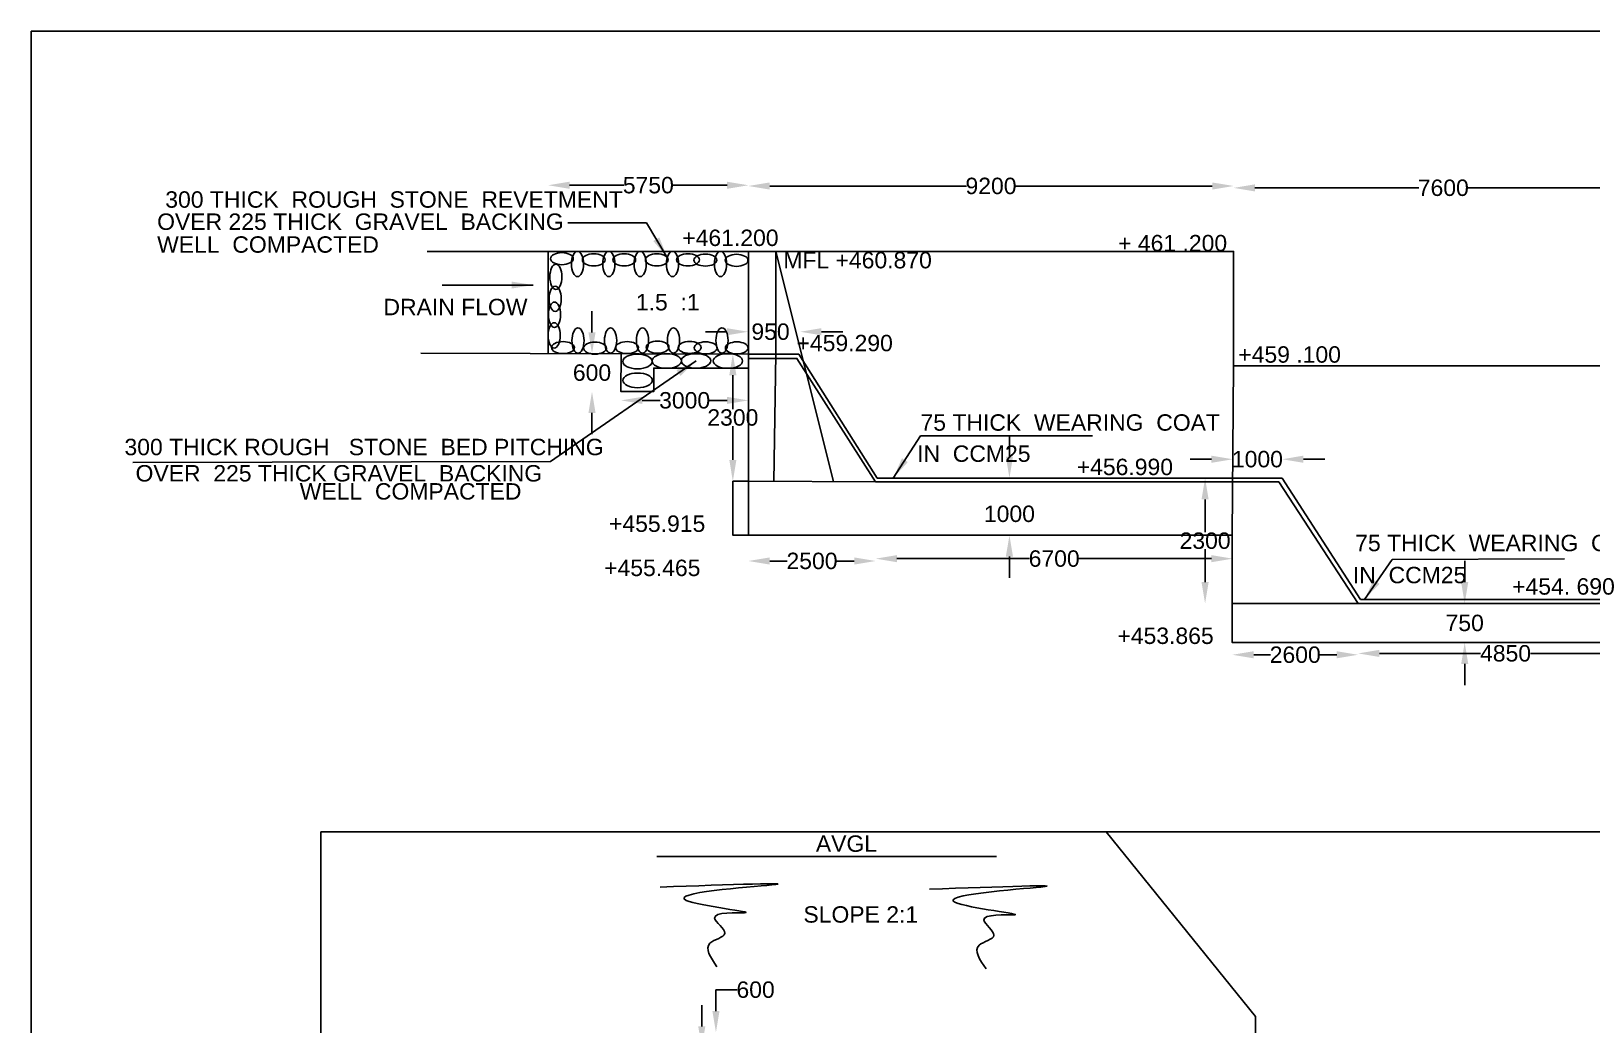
# Model space of a CAD drawing. Header units: inches. Extents: x 37936 to 42542, y -145 to 3102.
# Drawn here: x 37936 to 38886, y 2496 to 3102 of the extents above; entities that cross this region are included whole.
import ezdxf

# ---------------------------------------------------------------- set-up
doc = ezdxf.new("R2010")
doc.units = ezdxf.units.IN
doc.header["$MEASUREMENT"] = 0
doc.layers.add('DIMENSIONS', color=255, linetype='Continuous')
doc.layers.add('TEXT', color=1, linetype='Continuous')
doc.styles.get("Standard").update_dxf_attribs({"font": 'arial.ttf', "height": 10})
doc.dimstyles.get("Standard").update_dxf_attribs({"dimtxt": 12, "dimasz": 13, "dimexe": 0.18, "dimexo": 0.0625, "dimgap": 0.09, "dimtad": 0, "dimtih": 1, "dimtoh": 1, "dimdec": 4, "dimzin": 0, "dimdsep": 46, "dimtxsty": 'Standard', "dimcen": 0.09, "dimse1": 1, "dimse2": 1, "dimadec": 0, "dimazin": 0, "dimtfac": 1, "dimtdec": 4, "dimtofl": 0, "dimtmove": 0, "dimatfit": 3, "dimfxl": 1, "dimtolj": 1, "dimtzin": 0, "dimarcsym": 0})

# ---------------------------------------------------------------- blocks, each defined once
blk = doc.blocks.new('*D1')
at = {"layer": 'Defpoints', "color": 0, "transparency": 16777216}
for p in [(38372.61, 3007.68), (38250.71, 2967.41), (38372.61, 2967.41)]:
    blk.add_point(p, dxfattribs=at)
at = {"layer": 'DIMENSIONS', "color": 0, "lineweight": -2, "transparency": 16777216}
for p, q in [((38263.71, 3007.68), (38296.66, 3007.68)), ((38359.61, 3007.68), (38326.66, 3007.68))]:
    blk.add_line(p, q, dxfattribs=at)
at = {"layer": 'DIMENSIONS', "color": 0, "transparency": 16777216}
for points in [[(38263.71, 3009.84), (38263.71, 3005.51), (38250.71, 3007.68)], [(38359.61, 3009.84), (38359.61, 3005.51), (38372.61, 3007.68)]]:
    blk.add_solid(points, dxfattribs=at)
at = {"layer": 'DIMENSIONS', "color": 0, "transparency": 16777216, "insert": (38311.66, 3007.68), "char_height": 10, "attachment_point": 5}
blk.add_mtext('\\A1;5750', dxfattribs=at)
blk = doc.blocks.new('*D2')
at = {"layer": 'Defpoints', "color": 0, "transparency": 16777216}
for p in [(38668.13, 3007.22), (38372.61, 2967.41), (38668.13, 2967.41)]:
    blk.add_point(p, dxfattribs=at)
at = {"layer": 'DIMENSIONS', "color": 0, "lineweight": -2, "transparency": 16777216}
for p, q in [((38385.61, 3007.22), (38505.37, 3007.22)), ((38655.13, 3007.22), (38535.37, 3007.22))]:
    blk.add_line(p, q, dxfattribs=at)
at = {"layer": 'DIMENSIONS', "color": 0, "transparency": 16777216}
for points in [[(38385.61, 3009.38), (38385.61, 3005.05), (38372.61, 3007.22)], [(38655.13, 3009.38), (38655.13, 3005.05), (38668.13, 3007.22)]]:
    blk.add_solid(points, dxfattribs=at)
at = {"layer": 'DIMENSIONS', "color": 0, "transparency": 16777216, "insert": (38520.37, 3007.22), "char_height": 10, "attachment_point": 5}
blk.add_mtext('\\A1;9200', dxfattribs=at)
blk = doc.blocks.new('*D3')
at = {"layer": 'Defpoints', "color": 0, "transparency": 16777216}
for p in [(38923.53, 3006.08), (38668.13, 2967.41), (38923.53, 2810.09)]:
    blk.add_point(p, dxfattribs=at)
at = {"layer": 'DIMENSIONS', "color": 0, "lineweight": -2, "transparency": 16777216}
for p, q in [((38681.13, 3006.08), (38780.87, 3006.08)), ((38910.53, 3006.08), (38810.79, 3006.08))]:
    blk.add_line(p, q, dxfattribs=at)
at = {"layer": 'DIMENSIONS', "color": 0, "transparency": 16777216}
for points in [[(38681.13, 3008.24), (38681.13, 3003.91), (38668.13, 3006.08)], [(38910.53, 3008.24), (38910.53, 3003.91), (38923.53, 3006.08)]]:
    blk.add_solid(points, dxfattribs=at)
at = {"layer": 'DIMENSIONS', "color": 0, "transparency": 16777216, "insert": (38795.83, 3006.08), "char_height": 10, "attachment_point": 5}
blk.add_mtext('\\A1;7600', dxfattribs=at)
blk = doc.blocks.new('*D17')
at = {"layer": 'Defpoints', "color": 0, "transparency": 16777216}
for p in [(38295.03, 2905), (38277.37, 2881.92), (38294.98, 2881.92)]:
    blk.add_point(p, dxfattribs=at)
at = {"layer": 'DIMENSIONS', "color": 0, "lineweight": -2, "transparency": 16777216}
for p, q in [((38277.37, 2918), (38277.37, 2931)), ((38277.37, 2868.92), (38277.37, 2855.92))]:
    blk.add_line(p, q, dxfattribs=at)
at = {"layer": 'DIMENSIONS', "color": 0, "transparency": 16777216}
for points in [[(38275.21, 2918), (38279.54, 2918), (38277.37, 2905)], [(38275.21, 2868.92), (38279.54, 2868.92), (38277.37, 2881.92)]]:
    blk.add_solid(points, dxfattribs=at)
at = {"layer": 'DIMENSIONS', "color": 0, "transparency": 16777216, "insert": (38277.37, 2893.46), "char_height": 10, "attachment_point": 5}
blk.add_mtext('\\A1;600', dxfattribs=at)
blk = doc.blocks.new('*D18')
at = {"layer": 'Defpoints', "color": 0, "transparency": 16777216}
for p in [(38294.98, 2881.92), (38372.61, 2876.58), (38372.61, 2875.76)]:
    blk.add_point(p, dxfattribs=at)
at = {"layer": 'DIMENSIONS', "color": 0, "lineweight": -2, "transparency": 16777216}
for p, q in [((38307.98, 2876.58), (38318.8, 2876.58)), ((38359.61, 2876.58), (38348.8, 2876.58))]:
    blk.add_line(p, q, dxfattribs=at)
at = {"layer": 'DIMENSIONS', "color": 0, "transparency": 16777216}
for points in [[(38307.98, 2878.75), (38307.98, 2874.42), (38294.98, 2876.58)], [(38359.61, 2878.75), (38359.61, 2874.42), (38372.61, 2876.58)]]:
    blk.add_solid(points, dxfattribs=at)
at = {"layer": 'DIMENSIONS', "color": 0, "transparency": 16777216, "insert": (38333.8, 2876.58), "char_height": 10, "attachment_point": 5}
blk.add_mtext('\\A1;3000', dxfattribs=at)
blk = doc.blocks.new('*D19')
at = {"layer": 'Defpoints', "color": 0, "transparency": 16777216}
for p in [(38365.56, 2904.91), (38363.15, 2827.3), (38365.56, 2827.3)]:
    blk.add_point(p, dxfattribs=at)
at = {"layer": 'DIMENSIONS', "color": 0, "lineweight": -2, "transparency": 16777216}
for p, q in [((38363.15, 2891.91), (38363.15, 2871.31)), ((38363.15, 2840.3), (38363.15, 2860.91))]:
    blk.add_line(p, q, dxfattribs=at)
at = {"layer": 'DIMENSIONS', "color": 0, "transparency": 16777216}
for points in [[(38360.99, 2891.91), (38365.32, 2891.91), (38363.15, 2904.91)], [(38360.99, 2840.3), (38365.32, 2840.3), (38363.15, 2827.3)]]:
    blk.add_solid(points, dxfattribs=at)
at = {"layer": 'DIMENSIONS', "color": 0, "transparency": 16777216, "insert": (38363.15, 2866.11), "char_height": 10, "attachment_point": 5}
blk.add_mtext('\\A1;2300', dxfattribs=at)
blk = doc.blocks.new('*D20')
at = {"layer": 'Defpoints', "color": 0, "transparency": 16777216}
for p in [(38404.06, 2918.41), (38372.49, 2908.36), (38404.06, 2908.36)]:
    blk.add_point(p, dxfattribs=at)
at = {"layer": 'DIMENSIONS', "color": 0, "lineweight": -2, "transparency": 16777216}
for p, q in [((38359.49, 2918.41), (38346.49, 2918.41)), ((38417.06, 2918.41), (38430.06, 2918.41))]:
    blk.add_line(p, q, dxfattribs=at)
at = {"layer": 'DIMENSIONS', "color": 0, "transparency": 16777216}
for points in [[(38359.49, 2920.58), (38359.49, 2916.24), (38372.49, 2918.41)], [(38417.06, 2920.58), (38417.06, 2916.24), (38404.06, 2918.41)]]:
    blk.add_solid(points, dxfattribs=at)
at = {"layer": 'DIMENSIONS', "color": 0, "transparency": 16777216, "insert": (38386.1, 2918.41), "char_height": 10, "attachment_point": 5}
blk.add_mtext('\\A1;950', dxfattribs=at)
blk = doc.blocks.new('*D21')
at = {"layer": 'Defpoints', "color": 0, "transparency": 16777216}
for p in [(38529.43, 2829.27), (38529.43, 2794.4), (38531.6, 2794.4)]:
    blk.add_point(p, dxfattribs=at)
at = {"layer": 'DIMENSIONS', "color": 0, "lineweight": -2, "transparency": 16777216}
for p, q in [((38531.6, 2842.27), (38531.6, 2855.27)), ((38531.6, 2781.4), (38531.6, 2768.4))]:
    blk.add_line(p, q, dxfattribs=at)
at = {"layer": 'DIMENSIONS', "color": 0, "transparency": 16777216}
for points in [[(38529.43, 2842.27), (38533.76, 2842.27), (38531.6, 2829.27)], [(38529.43, 2781.4), (38533.76, 2781.4), (38531.6, 2794.4)]]:
    blk.add_solid(points, dxfattribs=at)
at = {"layer": 'DIMENSIONS', "color": 0, "transparency": 16777216, "insert": (38531.6, 2807.4), "char_height": 10, "attachment_point": 5}
blk.add_mtext('\\A1;1000', dxfattribs=at)
blk = doc.blocks.new('*D22')
at = {"layer": 'Defpoints', "color": 0, "transparency": 16777216}
for p in [(38372.61, 2827.3), (38450.11, 2826.99), (38450.11, 2778.71)]:
    blk.add_point(p, dxfattribs=at)
at = {"layer": 'DIMENSIONS', "color": 0, "lineweight": -2, "transparency": 16777216}
for p, q in [((38385.61, 2778.71), (38396.27, 2778.71)), ((38437.11, 2778.71), (38426.45, 2778.71))]:
    blk.add_line(p, q, dxfattribs=at)
at = {"layer": 'DIMENSIONS', "color": 0, "transparency": 16777216}
for points in [[(38385.61, 2780.88), (38385.61, 2776.54), (38372.61, 2778.71)], [(38437.11, 2780.88), (38437.11, 2776.54), (38450.11, 2778.71)]]:
    blk.add_solid(points, dxfattribs=at)
at = {"layer": 'DIMENSIONS', "color": 0, "transparency": 16777216, "insert": (38411.36, 2778.71), "char_height": 10, "attachment_point": 5}
blk.add_mtext('\\A1;2500', dxfattribs=at)
blk = doc.blocks.new('*D23')
at = {"layer": 'Defpoints', "color": 0, "transparency": 16777216}
for p in [(38450.11, 2826.99), (38667.59, 2826.99), (38667.59, 2780.14)]:
    blk.add_point(p, dxfattribs=at)
at = {"layer": 'DIMENSIONS', "color": 0, "lineweight": -2, "transparency": 16777216}
for p, q in [((38463.11, 2780.14), (38543.82, 2780.14)), ((38654.59, 2780.14), (38573.88, 2780.14))]:
    blk.add_line(p, q, dxfattribs=at)
at = {"layer": 'DIMENSIONS', "color": 0, "transparency": 16777216}
for points in [[(38463.11, 2782.31), (38463.11, 2777.97), (38450.11, 2780.14)], [(38654.59, 2782.31), (38654.59, 2777.97), (38667.59, 2780.14)]]:
    blk.add_solid(points, dxfattribs=at)
at = {"layer": 'DIMENSIONS', "color": 0, "transparency": 16777216, "insert": (38558.85, 2780.14), "char_height": 10, "attachment_point": 5}
blk.add_mtext('\\A1;6700', dxfattribs=at)
blk = doc.blocks.new('*D24')
at = {"layer": 'Defpoints', "color": 0, "transparency": 16777216}
for p in [(38653.82, 2829.27), (38650.76, 2752.83), (38667.35, 2752.83)]:
    blk.add_point(p, dxfattribs=at)
at = {"layer": 'DIMENSIONS', "color": 0, "lineweight": -2, "transparency": 16777216}
for p, q in [((38650.76, 2816.27), (38650.76, 2796.25)), ((38650.76, 2765.83), (38650.76, 2785.85))]:
    blk.add_line(p, q, dxfattribs=at)
at = {"layer": 'DIMENSIONS', "color": 0, "transparency": 16777216}
for points in [[(38648.59, 2816.27), (38652.92, 2816.27), (38650.76, 2829.27)], [(38648.59, 2765.83), (38652.92, 2765.83), (38650.76, 2752.83)]]:
    blk.add_solid(points, dxfattribs=at)
at = {"layer": 'DIMENSIONS', "color": 0, "transparency": 16777216, "insert": (38650.76, 2791.05), "char_height": 10, "attachment_point": 5}
blk.add_mtext('\\A1;2300', dxfattribs=at)
blk = doc.blocks.new('*D25')
at = {"layer": 'Defpoints', "color": 0, "transparency": 16777216}
for p in [(38697.64, 2840.72), (38667.61, 2829.27), (38697.64, 2829.27)]:
    blk.add_point(p, dxfattribs=at)
at = {"layer": 'DIMENSIONS', "color": 0, "lineweight": -2, "transparency": 16777216}
for p, q in [((38654.61, 2840.72), (38641.61, 2840.72)), ((38710.64, 2840.72), (38723.64, 2840.72))]:
    blk.add_line(p, q, dxfattribs=at)
at = {"layer": 'DIMENSIONS', "color": 0, "transparency": 16777216}
for points in [[(38654.61, 2842.89), (38654.61, 2838.55), (38667.61, 2840.72)], [(38710.64, 2842.89), (38710.64, 2838.55), (38697.64, 2840.72)]]:
    blk.add_solid(points, dxfattribs=at)
at = {"layer": 'DIMENSIONS', "color": 0, "transparency": 16777216, "insert": (38682.63, 2840.72), "char_height": 10, "attachment_point": 5}
blk.add_mtext('\\A1;1000', dxfattribs=at)
blk = doc.blocks.new('*D26')
at = {"layer": 'Defpoints', "color": 0, "transparency": 16777216}
for p in [(38743.95, 2752.83), (38667.35, 2728.98), (38743.95, 2721.56)]:
    blk.add_point(p, dxfattribs=at)
at = {"layer": 'DIMENSIONS', "color": 0, "lineweight": -2, "transparency": 16777216}
for p, q in [((38680.35, 2721.56), (38690.56, 2721.56)), ((38730.95, 2721.56), (38720.74, 2721.56))]:
    blk.add_line(p, q, dxfattribs=at)
at = {"layer": 'DIMENSIONS', "color": 0, "transparency": 16777216}
for points in [[(38680.35, 2723.73), (38680.35, 2719.4), (38667.35, 2721.56)], [(38730.95, 2723.73), (38730.95, 2719.4), (38743.95, 2721.56)]]:
    blk.add_solid(points, dxfattribs=at)
at = {"layer": 'DIMENSIONS', "color": 0, "transparency": 16777216, "insert": (38705.65, 2721.56), "char_height": 10, "attachment_point": 5}
blk.add_mtext('\\A1;2600', dxfattribs=at)
blk = doc.blocks.new('*D27')
at = {"layer": 'Defpoints', "color": 0, "transparency": 16777216}
for p in [(38743.95, 2752.83), (38923.53, 2752.83), (38923.53, 2722.4)]:
    blk.add_point(p, dxfattribs=at)
at = {"layer": 'DIMENSIONS', "color": 0, "lineweight": -2, "transparency": 16777216}
for p, q in [((38756.95, 2722.4), (38818.53, 2722.4)), ((38910.53, 2722.4), (38848.95, 2722.4))]:
    blk.add_line(p, q, dxfattribs=at)
at = {"layer": 'DIMENSIONS', "color": 0, "transparency": 16777216}
for points in [[(38756.95, 2724.57), (38756.95, 2720.24), (38743.95, 2722.4)], [(38910.53, 2724.57), (38910.53, 2720.24), (38923.53, 2722.4)]]:
    blk.add_solid(points, dxfattribs=at)
at = {"layer": 'DIMENSIONS', "color": 0, "transparency": 16777216, "insert": (38833.74, 2722.4), "char_height": 10, "attachment_point": 5}
blk.add_mtext('\\A1;4850', dxfattribs=at)
blk = doc.blocks.new('*D28')
at = {"layer": 'Defpoints', "color": 0, "transparency": 16777216}
for p in [(38840.86, 2752.83), (38808.87, 2728.98), (38840.86, 2728.98)]:
    blk.add_point(p, dxfattribs=at)
at = {"layer": 'DIMENSIONS', "color": 0, "lineweight": -2, "transparency": 16777216}
for p, q in [((38808.87, 2765.83), (38808.87, 2778.83)), ((38808.87, 2715.98), (38808.87, 2702.98))]:
    blk.add_line(p, q, dxfattribs=at)
at = {"layer": 'DIMENSIONS', "color": 0, "transparency": 16777216}
for points in [[(38806.71, 2765.83), (38811.04, 2765.83), (38808.87, 2752.83)], [(38806.71, 2715.98), (38811.04, 2715.98), (38808.87, 2728.98)]]:
    blk.add_solid(points, dxfattribs=at)
at = {"layer": 'DIMENSIONS', "color": 0, "transparency": 16777216, "insert": (38808.87, 2740.91), "char_height": 10, "attachment_point": 5}
blk.add_mtext('\\A1;750', dxfattribs=at)
blk = doc.blocks.new('*D43')
at = {"layer": 'Defpoints', "color": 0, "transparency": 16777216}
for p in [(38373.83, 2482.1), (38344.23, 2463.69), (38373.83, 2463.69)]:
    blk.add_point(p, dxfattribs=at)
at = {"layer": 'DIMENSIONS', "color": 0, "lineweight": -2, "transparency": 16777216}
for p, q in [((38344.23, 2495.1), (38344.23, 2508.1)), ((38344.23, 2450.69), (38344.23, 2437.69))]:
    blk.add_line(p, q, dxfattribs=at)
at = {"layer": 'DIMENSIONS', "color": 0, "transparency": 16777216}
for points in [[(38342.06, 2495.1), (38346.39, 2495.1), (38344.23, 2482.1)], [(38342.06, 2450.69), (38346.39, 2450.69), (38344.23, 2463.69)]]:
    blk.add_solid(points, dxfattribs=at)
at = {"layer": 'DIMENSIONS', "color": 0, "transparency": 16777216, "insert": (38344.23, 2472.89), "char_height": 10, "attachment_point": 5}
blk.add_mtext('\\A1;600', dxfattribs=at)
blk = doc.blocks.new('*D44')
at = {"layer": 'Defpoints', "color": 0, "transparency": 16777216}
for p in [(38352.86, 2491.44), (38363.89, 2491.44), (38373.83, 2482.1)]:
    blk.add_point(p, dxfattribs=at)
at = {"layer": 'DIMENSIONS', "color": 0, "lineweight": -2, "transparency": 16777216}
for p, q in [((38352.86, 2504.44), (38352.86, 2517.44)), ((38352.86, 2517.44), (38365.86, 2517.44)), ((38352.86, 2469.1), (38352.86, 2456.1))]:
    blk.add_line(p, q, dxfattribs=at)
at = {"layer": 'DIMENSIONS', "color": 0, "transparency": 16777216}
for points in [[(38350.69, 2504.44), (38355.02, 2504.44), (38352.86, 2491.44)], [(38350.69, 2469.1), (38355.02, 2469.1), (38352.86, 2482.1)]]:
    blk.add_solid(points, dxfattribs=at)
at = {"layer": 'DIMENSIONS', "color": 0, "transparency": 16777216, "insert": (38377, 2517.44), "char_height": 10, "attachment_point": 5}
blk.add_mtext('\\A1;600', dxfattribs=at)

msp = doc.modelspace()

# ---------------------------------------------------------------- linework, layer by layer
at = {"layer": 'DIMENSIONS', "color": 0}
msp.add_lwpolyline([(42541.67375, -145.11836), (37935.83495, -145.11836), (37935.83495, 3101.55918), (42541.67375, 3101.55918)], close=True, dxfattribs=at)
msp.add_lwpolyline([(38177.07949, 2967.41169), (38668.13035, 2967.41169), (38668.13035, 2897.6935), (38971.96333, 2897.6935), (39096.04469, 2959.43154), (39255.54886, 2959.43154), (39477.52755, 2809.79826), (40643.55831, 2809.40852, -1.016406745), (40643.39661, 2799.67273), (38922.97172, 2800.15157, -1.057296137), (38923.52842, 2810.08859), (39477.52755, 2809.79826)], format="xyb", dxfattribs=at)
for points in [[(38250.71069, 2905.10187), (38250.71069, 2967.41169)], [(38372.60953, 2904.82951), (38372.60953, 2967.41169)], [(38389.28088, 2967.41169), (38389.28088, 2904.82951)], [(38389.28088, 2967.41169), (38424.38664, 2827.09623)], [(38372.60953, 2827.30133), (38372.60953, 2904.82951), (38403.27303, 2904.82951), (38451.0608, 2829.26553), (38697.64089, 2829.26553), (38745.44866, 2755.28817), (40893.40551, 2755.28817), (40893.40551, 2827.20964), (40720.30574, 2827.20964), (40627.30545, 2874.86362), (40624.82551, 2884.08305), (40608.90432, 2884.08305), (40460.57062, 2959.25275), (40175.23776, 2959.25275), (39953.83157, 2809.63905)], [(38173.21625, 2905.27502), (38372.60953, 2904.82951)], [(38372.60953, 2896.31169), (38314.97416, 2896.31169), (38314.97416, 2881.91834), (38294.98334, 2881.91834), (38295.03492, 2905.00284)], [(38372.60953, 2902.14075), (38402.16643, 2902.14075), (38450.10879, 2826.99434), (38372.60953, 2827.30133)], [(38388.17294, 2827.23968), (38389.28088, 2904.82951)], [(38668.13035, 2897.6935), (38667.34538, 2794.39674)], [(38923.52842, 2810.08859), (38923.52842, 2728.98479), (38667.34538, 2728.98479), (38667.34538, 2794.39674), (38363.15355, 2794.39674), (38363.15355, 2827.30133), (38372.60953, 2827.30133), (38372.60953, 2794.39674)], [(38450.10879, 2826.99434), (38695.66391, 2826.99434), (38743.95237, 2752.83203), (38667.34538, 2752.83203)], [(38743.95237, 2752.83203), (40893.40551, 2752.83203), (40893.40551, 2755.28817)], [(38112.30732, 2613.66994), (38112.30732, 2133.25154), (38092.21799, 2127.06997), (38135.93653, 2111.39691), (38113.3139, 2102.52013), (38113.3139, 1593.16476), (38094.65695, 1586.12076), (38137.87929, 1569.47796), (38115.97944, 1561.10987), (38115.97944, 1349.56288)], [(38112.30732, 2613.66994), (39068.83411, 2613.66994)], [(38681.53769, 2434.03164), (38681.53769, 2501.0848), (38590.57071, 2613.66994)], [(38316.91411, 2598.54477), (38523.77924, 2598.54477)]]:
    msp.add_lwpolyline(points, dxfattribs=at)
for centre, major_axis, ratio in [((38259.00733, 2962.94276), (-6.94311, 0), 0.52796794), ((38268.54628, 2959.69633), (0, 7.71536), 0.479109951), ((38278.43266, 2962.2184), (-6.94311, 0), 0.52796794), ((38287.59457, 2959.69633), (0, 7.71536), 0.479109951), ((38296.9882, 2962.2184), (-6.94311, 0), 0.52796794), ((38306.72496, 2959.69633), (0, 7.71536), 0.479109951), ((38316.84844, 2962.2184), (-6.94311, 0), 0.52796794), ((38326.3828, 2959.69633), (0, 7.71536), 0.479109951), ((38335.83889, 2962.2184), (-6.94311, 0), 0.52796794), ((38346.42134, 2962.07353), (-6.94311, 0), 0.52796794), ((38355.61206, 2959.69633), (0, 7.71536), 0.479109951), ((38365.41179, 2961.92866), (-6.94311, 0), 0.52796794), ((38255.40245, 2951.90571), (0, 7.71536), 0.479109951), ((38254.94919, 2938.49857), (0, 7.71536), 0.479109951), ((38254.49597, 2928.80557), (0, 7.71536), 0.479109951), ((38254.31106, 2916.19031), (0, 7.71536), 0.479109951), ((38268.84099, 2912.99936), (0, 7.71536), 0.479109951), ((38288.69864, 2913.07153), (0, 7.71536), 0.479109951), ((38308.12304, 2913.07153), (0, 7.71536), 0.479109951), ((38326.9698, 2913.07153), (0, 7.71536), 0.479109951), ((38356.53918, 2913.07153), (0, 7.71536), 0.479109951), ((38259.73349, 2908.72426), (-6.94311, 0), 0.52796794), ((38279.15882, 2908.43451), (-6.94311, 0), 0.52796794), ((38298.72915, 2908.72426), (-6.94311, 0), 0.52796794), ((38317.28469, 2909.014), (-6.94311, 0), 0.52796794), ((38336.85499, 2908.86912), (-6.94311, 0), 0.52796794), ((38346.56766, 2908.57938), (-6.94311, 0), 0.52796794), ((38365.55811, 2908.57938), (-6.94311, 0), 0.52796794), ((38305.0645, 2900.27699), (8.94842, 0), 0.502564661), ((38322.90316, 2900.64693), (8.94842, 0), 0.502564661), ((38340.73527, 2900.70192), (8.94842, 0), 0.502564661), ((38360.12383, 2900.64876), (8.94842, 0), 0.502564661), ((38305.15221, 2888.75371), (8.94842, 0), 0.502564661)]:
    msp.add_ellipse(centre, major_axis=major_axis, ratio=ratio, dxfattribs=at)
for points in [[(38318.98051, 2580.02482), (38386.79456, 2581.27982), (38334.78287, 2571.86728), (38370.25966, 2564.33723), (38352.05035, 2561.09513), (38358.22475, 2551.89175), (38349.22476, 2545.82588), (38353.41081, 2531.49789)], [(38482.91597, 2578.74155), (38550.73002, 2579.99656), (38498.71833, 2570.58401), (38534.19512, 2563.05397), (38515.9858, 2559.81186), (38522.16021, 2550.60849), (38513.16022, 2544.54261), (38517.34627, 2530.21462)]]:
    msp.add_spline(points, degree=3, dxfattribs=at)

# ---------------------------------------------------------------- texts
at = {"layer": 'TEXT', "color": 0}
for s, p in [('300 THICK  ROUGH  STONE  REVETMENT', (38017.49215, 2993.98992)), ('OVER 225 THICK  GRAVEL  BACKING', (38012.52621, 2980.48343)), ('WELL  COMPACTED', (38012.52621, 2966.56522)), ('+461.200', (38332.35112, 2970.65583)), ('+ 461 .200', (38597.77564, 2967.41169)), ('MFL +460.870', (38393.87343, 2957.04466)), ('DRAIN FLOW', (38150.37454, 2928.47326)), ('1.5  :1', (38304.0869, 2931.41217)), ('+459.290', (38401.93608, 2906.51799)), ('+459 .100', (38670.97119, 2899.55633)), ('75 THICK  WEARING  COAT', (38477.43441, 2858.10496)), ('300 THICK ROUGH   STONE  BED PITCHING', (37992.62942, 2843.17792)), ('IN  CCM25', (38475.37088, 2839.13446)), ('OVER  225 THICK GRAVEL  BACKING', (37999.39377, 2827.15916)), ('+456.990', (38572.58022, 2831.05541)), ('WELL  COMPACTED', (38099.35595, 2816.14625)), ('+455.915', (38287.73167, 2796.47036)), ('75 THICK  WEARING  COAT', (38742.18357, 2784.68308)), ('+455.465', (38284.76278, 2769.52859)), ('IN  CCM25', (38740.77293, 2765.14936)), ('+454. 690', (38837.76279, 2758.20976)), ('+453.865', (38597.35682, 2728.14498)), ('AVGL', (38413.69984, 2601.49689)), ('SLOPE 2:1', (38406.12598, 2558.33406))]:
    msp.add_text(s, height=10, dxfattribs=at).set_placement(p)

# ---------------------------------------------------------------- dimensions: what is measured, and where the dimension line sits
at = {"layer": 'DIMENSIONS', "color": 0}
for base, p1, p2, text, picture, middle in [((38372.60953, 3007.67786), (38250.71069, 2967.41169), (38372.60953, 2967.41169), '5750', '*D1', (38311.66011, 3007.67786)), ((38668.13035, 3007.21674), (38372.60953, 2967.41169), (38668.13035, 2967.41169), '9200', '*D2', (38520.36994, 3007.21674)), ((38923.52842, 3006.07605), (38668.13035, 2967.41169), (38923.52842, 2810.08859), '7600', '*D3', (38795.82938, 3006.07605)), ((38372.60953, 2876.58485), (38294.98334, 2881.91834), (38372.60953, 2875.75769), '3000', '*D18', (38333.79643, 2876.58485)), ((38697.64089, 2840.72095), (38667.61036, 2829.26553), (38697.64089, 2829.26553), '1000', '*D25', (38682.62562, 2840.72095)), ((38450.10879, 2778.70957), (38372.60953, 2827.30133), (38450.10879, 2826.99434), '2500', '*D22', (38411.35916, 2778.70957)), ((38667.5931, 2780.14157), (38450.10879, 2826.99434), (38667.5931, 2826.99434), '6700', '*D23', (38558.85094, 2780.14157)), ((38743.95237, 2721.56436), (38667.34538, 2728.98479), (38743.95237, 2752.83203), '2600', '*D26', (38705.64888, 2721.56436)), ((38923.52842, 2722.40352), (38743.95237, 2752.83203), (38923.52842, 2752.83203), '4850', '*D27', (38833.74039, 2722.40352))]:
    dim = msp.add_linear_dim(base=base, p1=p1, p2=p2, text=text, dimstyle='Standard', dxfattribs=at)
    dim.commit()
    dim.dimension.update_dxf_attribs({"geometry": picture, "text_midpoint": middle})
for base, p1, p2, text, picture, middle in [((38277.37446, 2881.91834), (38295.03492, 2905.00284), (38294.98334, 2881.91834), '600', '*D17', (38277.37446, 2893.46059)), ((38363.15355, 2827.30133), (38365.55811, 2904.91364), (38365.55811, 2827.30133), '2300', '*D19', (38363.15355, 2866.10748)), ((38650.75747, 2752.83203), (38653.82454, 2829.26553), (38667.34538, 2752.83203), '2300', '*D24', (38650.75747, 2791.04878)), ((38808.87261, 2728.98479), (38840.86431, 2752.83203), (38840.86431, 2728.98479), '750', '*D28', (38808.87261, 2740.90841)), ((38352.85656, 2491.43501), (38373.83282, 2482.09963), (38363.88589, 2491.43501), '600', '*D44', (38377.00386, 2517.43501)), ((38344.22587, 2463.68857), (38373.83282, 2482.09963), (38373.83282, 2463.68857), '600', '*D43', (38344.22587, 2472.8941))]:
    dim = msp.add_linear_dim(base=base, p1=p1, p2=p2, angle=90, text=text, dimstyle='Standard', dxfattribs=at)
    dim.commit()
    dim.dimension.update_dxf_attribs({"geometry": picture, "text_midpoint": middle})
dim = msp.add_linear_dim(base=(38404.0559, 2918.40917), p1=(38372.48842, 2908.3569), p2=(38404.0559, 2908.3569), text='950', dimstyle='Standard', dxfattribs=at)
dim.commit()
dim.dimension.update_dxf_attribs({"geometry": '*D20', "text_midpoint": (38386.10412, 2918.40917), "dimtype": 160})
dim = msp.add_linear_dim(base=(38531.5963, 2794.39674), p1=(38529.42963, 2829.26553), p2=(38529.42963, 2794.39674), angle=90, text='1000', dimstyle='Standard', dxfattribs=at)
dim.commit()
dim.dimension.update_dxf_attribs({"geometry": '*D21', "text_midpoint": (38531.5963, 2807.39674), "dimtype": 160})

# ---------------------------------------------------------------- leaders
for points in [[(38323.2168, 2963.67878), (38310.53244, 2984.82445), (38262.64938, 2984.82445)], [(38241.4475, 2946.86508), (38186.03697, 2946.86508)], [(38340.73527, 2900.70192), (38252.16091, 2839.24314), (37997.77685, 2838.70904)], [(38460.85347, 2829.26553), (38477.53153, 2854.94547), (38582.15973, 2855.07284)], [(38747.83759, 2755.28817), (38764.62992, 2779.72136), (38869.69361, 2780.0088)]]:
    msp.add_leader(points, dimstyle='Standard', override={"dimgap": 0.09, "dimtad": 0}, dxfattribs=at)

doc.saveas('drawing.dxf')
